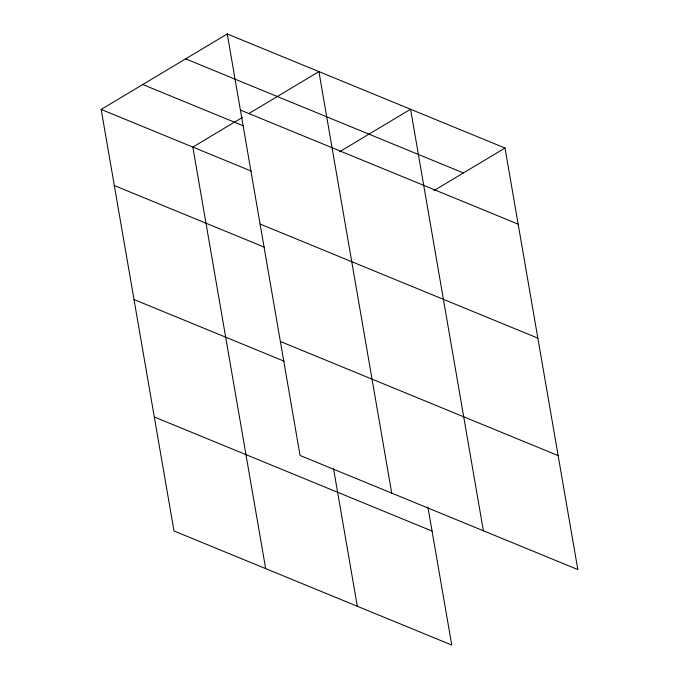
<?xml version="1.0" encoding="UTF-8"?>
<svg xmlns="http://www.w3.org/2000/svg" width="679" height="679" viewBox="0 0 679 679"><rect width="100%" height="100%" fill="white"/><g stroke="black" fill="none" stroke-linecap="round" stroke-linejoin="round"><path stroke-width="1.02" d="M427.931 507.162L451.756 645.05L173.985 530.961L101.171 109.438L227.244 33.95L505.015 148.039L577.829 569.562L300.059 455.473L227.244 33.95M242.479 117.365L192.836 147.088L265.65 568.612M248.726 113.622L318.909 71.601L391.724 493.124M339.5 151.807L410.574 109.251L483.389 530.774M433.94 190.595L505.015 148.039M185.647 58.861L463.409 172.95M240.391 110.057L518.162 224.146M142.777 84.527L243.218 125.785M101.171 109.438L251.349 171.116M260.082 224.045L537.853 338.134M114.318 185.545L264.496 247.224M280.368 341.486L558.138 455.575M134.009 299.532L284.178 361.211M154.294 416.974L432.065 531.063M333.491 468.366L357.315 606.262"/></g></svg>
